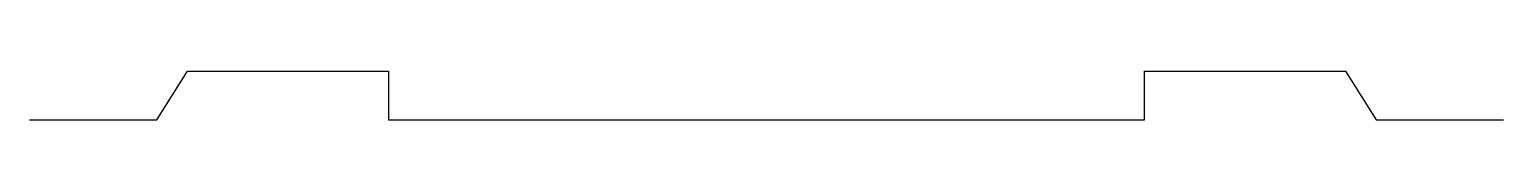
# Model space of a CAD drawing. Extents: x -7.4 to 7.4, y 0 to 0.5.
import ezdxf

# ---------------------------------------------------------------- set-up
doc = ezdxf.new("R2010")
doc.units = 0
doc.layers.add('MODELSKETCH_VISIBLE', color=7, linetype='CONTINUOUS')

msp = doc.modelspace()

# ---------------------------------------------------------------- linework, layer by layer
at = {"layer": 'MODELSKETCH_VISIBLE'}
for p, q in [((-6.133, 0), (-5.823, 0.49)), ((-5.823, 0.49), (-3.802, 0.49)), ((-3.802, 0.49), (-3.802, 0)), ((3.802, 0.49), (5.823, 0.49)), ((3.802, 0), (3.802, 0.49)), ((5.823, 0.49), (6.133, 0)), ((-7.413, 0), (-6.133, 0)), ((-3.802, 0), (0, 0)), ((0, 0), (3.802, 0)), ((6.133, 0), (7.413, 0))]:
    msp.add_line(p, q, dxfattribs=at)

doc.saveas('drawing.dxf')
